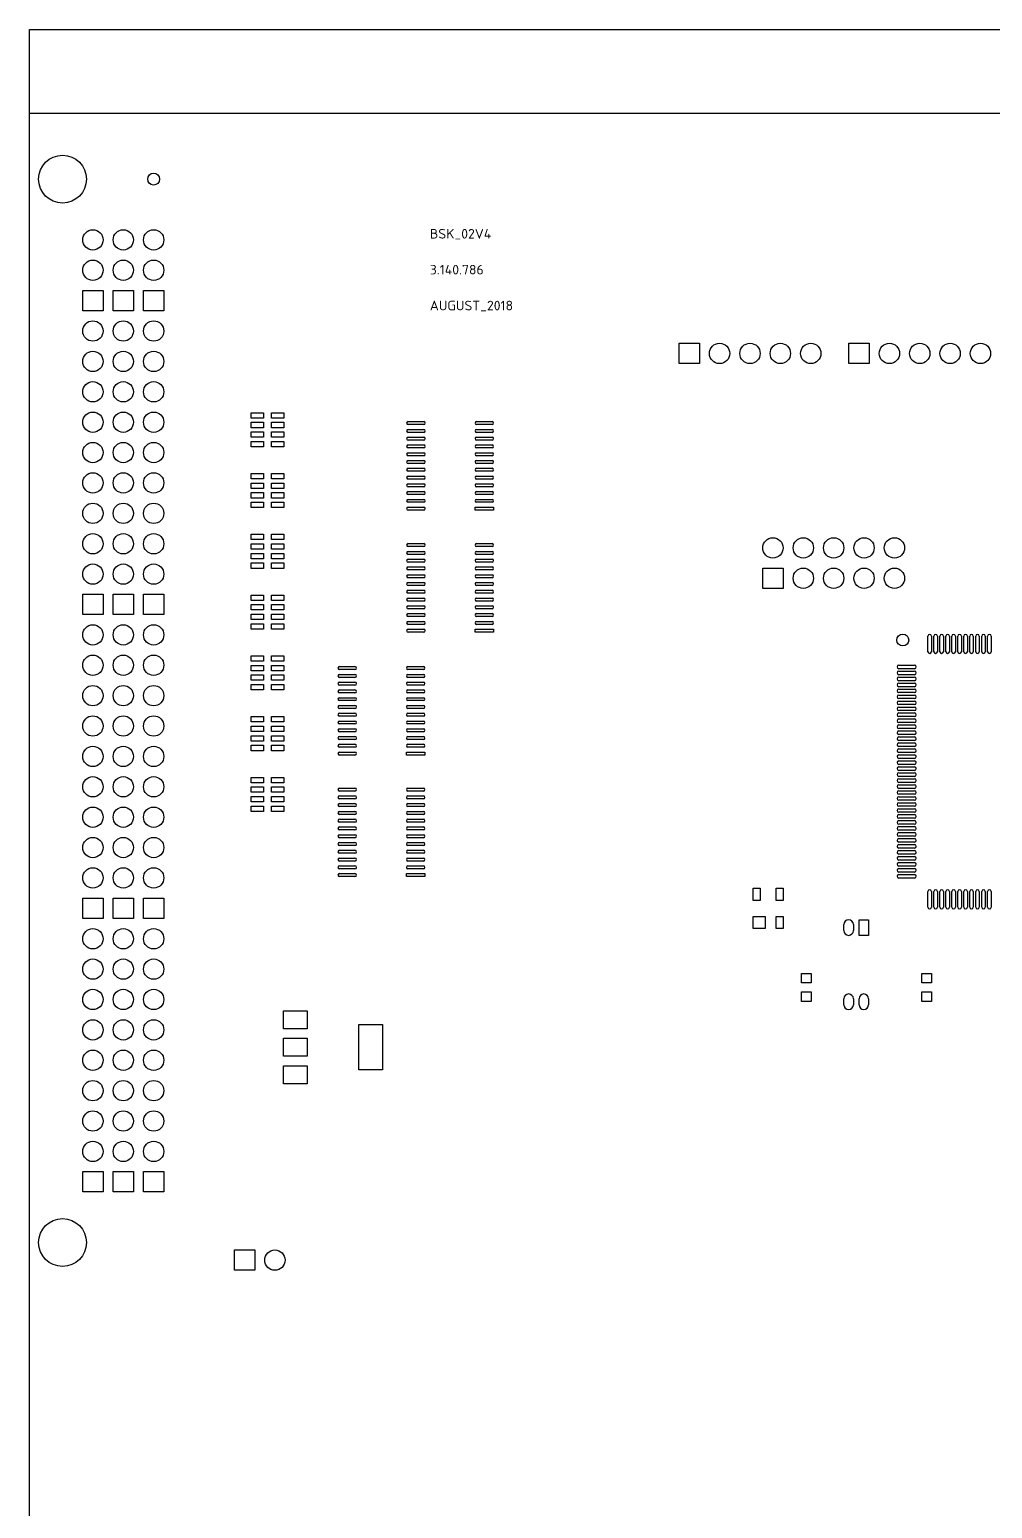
# Model space of a CAD drawing. Header units: millimetres. Extents: x 1470 to 1630, y 205 to 452.
# Drawn here: x 1470.1 to 1550.7, y 328.6 to 452.2 of the extents above; entities that cross this region are included whole.
import ezdxf

# ---------------------------------------------------------------- set-up
doc = ezdxf.new("R2010")
doc.units = ezdxf.units.MM
doc.layers.add('BG_OUTLINE', color=7, linetype='Continuous')
doc.layers.add('PIN_TOP', color=7, linetype='Continuous')
doc.styles.get("Standard").update_dxf_attribs({"font": 'txt.shx'})

msp = doc.modelspace()

# ---------------------------------------------------------------- linework, layer by layer
at = {"color": 5}
for p, q in [((1470.13, 445.25), (1470.13, 452.25)), ((1470.13, 452.25), (1630.13, 452.25))]:
    msp.add_line(p, q, dxfattribs=at)
at = {"layer": 'BG_OUTLINE', "color": 5}
msp.add_line((1470.13, 212), (1470.13, 445.25), dxfattribs=at)
at = {"layer": 'BG_OUTLINE', "color": 4}
msp.add_line((1470.13, 445.25), (1630.13, 445.25), dxfattribs=at)
at = {"layer": 'PIN_TOP'}
for p, q in [((1474.58, 428.74), (1474.58, 430.44)), ((1474.58, 430.44), (1476.28, 430.44)), ((1476.28, 430.44), (1476.28, 428.74)), ((1477.12, 428.74), (1477.12, 430.44)), ((1477.12, 430.44), (1478.82, 430.44)), ((1478.82, 430.44), (1478.82, 428.74)), ((1479.66, 428.74), (1479.66, 430.44)), ((1479.66, 430.44), (1481.36, 430.44)), ((1481.36, 430.44), (1481.36, 428.74)), ((1476.28, 428.74), (1474.58, 428.74)), ((1478.82, 428.74), (1477.12, 428.74)), ((1481.36, 428.74), (1479.66, 428.74)), ((1524.46, 424.33), (1524.46, 426.03)), ((1524.46, 426.03), (1526.16, 426.03)), ((1526.16, 426.03), (1526.16, 424.33)), ((1538.66, 424.33), (1538.66, 426.03)), ((1538.66, 426.03), (1540.36, 426.03)), ((1540.36, 426.03), (1540.36, 424.33)), ((1526.16, 424.33), (1524.46, 424.33)), ((1540.36, 424.33), (1538.66, 424.33)), ((1488.66, 419.77), (1488.66, 420.22)), ((1488.66, 420.22), (1489.71, 420.22)), ((1489.71, 419.77), (1488.66, 419.77)), ((1488.66, 418.97), (1488.66, 419.42)), ((1488.66, 419.42), (1489.71, 419.42)), ((1489.71, 420.22), (1489.71, 419.77)), ((1489.71, 419.42), (1489.71, 418.97)), ((1490.36, 419.77), (1490.36, 420.22)), ((1490.36, 420.22), (1491.41, 420.22)), ((1491.41, 419.77), (1490.36, 419.77)), ((1490.36, 418.97), (1490.36, 419.42)), ((1490.36, 419.42), (1491.41, 419.42)), ((1491.41, 420.22), (1491.41, 419.77)), ((1491.41, 419.42), (1491.41, 418.97)), ((1501.798, 419.48), (1503.098, 419.48)), ((1503.098, 419.23), (1501.798, 419.23)), ((1507.522, 419.48), (1508.822, 419.48)), ((1508.822, 419.23), (1507.522, 419.23)), ((1489.71, 418.97), (1488.66, 418.97)), ((1488.66, 418.17), (1488.66, 418.62)), ((1488.66, 418.62), (1489.71, 418.62)), ((1489.71, 418.17), (1488.66, 418.17)), ((1489.71, 418.62), (1489.71, 418.17)), ((1491.41, 418.97), (1490.36, 418.97)), ((1490.36, 418.17), (1490.36, 418.62)), ((1490.36, 418.62), (1491.41, 418.62)), ((1491.41, 418.17), (1490.36, 418.17)), ((1491.41, 418.62), (1491.41, 418.17)), ((1501.798, 418.83), (1503.098, 418.83)), ((1503.098, 418.58), (1501.798, 418.58)), ((1501.798, 418.18), (1503.098, 418.18)), ((1503.098, 417.93), (1501.798, 417.93)), ((1507.522, 418.83), (1508.822, 418.83)), ((1508.822, 418.58), (1507.522, 418.58)), ((1507.522, 418.18), (1508.822, 418.18)), ((1508.822, 417.93), (1507.522, 417.93)), ((1488.66, 417.37), (1488.66, 417.82)), ((1488.66, 417.82), (1489.71, 417.82)), ((1489.71, 417.37), (1488.66, 417.37)), ((1489.71, 417.82), (1489.71, 417.37)), ((1490.36, 417.37), (1490.36, 417.82)), ((1490.36, 417.82), (1491.41, 417.82)), ((1491.41, 417.37), (1490.36, 417.37)), ((1491.41, 417.82), (1491.41, 417.37)), ((1501.798, 417.53), (1503.098, 417.53)), ((1503.098, 417.28), (1501.798, 417.28)), ((1501.798, 416.88), (1503.098, 416.88)), ((1503.098, 416.63), (1501.798, 416.63)), ((1507.522, 417.53), (1508.822, 417.53)), ((1508.822, 417.28), (1507.522, 417.28)), ((1507.522, 416.88), (1508.822, 416.88)), ((1508.822, 416.63), (1507.522, 416.63)), ((1501.798, 416.23), (1503.098, 416.23)), ((1503.098, 415.98), (1501.798, 415.98)), ((1501.798, 415.58), (1503.098, 415.58)), ((1507.522, 416.23), (1508.822, 416.23)), ((1508.822, 415.98), (1507.522, 415.98)), ((1507.522, 415.58), (1508.822, 415.58)), ((1488.66, 414.69), (1488.66, 415.14)), ((1488.66, 415.14), (1489.71, 415.14)), ((1489.71, 414.69), (1488.66, 414.69)), ((1488.66, 413.89), (1488.66, 414.34)), ((1488.66, 414.34), (1489.71, 414.34)), ((1489.71, 415.14), (1489.71, 414.69)), ((1489.71, 414.34), (1489.71, 413.89)), ((1490.36, 414.69), (1490.36, 415.14)), ((1490.36, 415.14), (1491.41, 415.14)), ((1491.41, 414.69), (1490.36, 414.69)), ((1490.36, 413.89), (1490.36, 414.34)), ((1490.36, 414.34), (1491.41, 414.34)), ((1491.41, 415.14), (1491.41, 414.69)), ((1491.41, 414.34), (1491.41, 413.89)), ((1503.098, 415.33), (1501.798, 415.33)), ((1501.798, 414.93), (1503.098, 414.93)), ((1503.098, 414.68), (1501.798, 414.68)), ((1501.798, 414.28), (1503.098, 414.28)), ((1508.822, 415.33), (1507.522, 415.33)), ((1507.522, 414.93), (1508.822, 414.93)), ((1508.822, 414.68), (1507.522, 414.68)), ((1507.522, 414.28), (1508.822, 414.28)), ((1489.71, 413.89), (1488.66, 413.89)), ((1488.66, 413.09), (1488.66, 413.54)), ((1488.66, 413.54), (1489.71, 413.54)), ((1489.71, 413.09), (1488.66, 413.09)), ((1489.71, 413.54), (1489.71, 413.09)), ((1491.41, 413.89), (1490.36, 413.89)), ((1490.36, 413.09), (1490.36, 413.54)), ((1490.36, 413.54), (1491.41, 413.54)), ((1491.41, 413.09), (1490.36, 413.09)), ((1491.41, 413.54), (1491.41, 413.09)), ((1503.098, 414.03), (1501.798, 414.03)), ((1501.798, 413.63), (1503.098, 413.63)), ((1503.098, 413.38), (1501.798, 413.38)), ((1501.798, 412.98), (1503.098, 412.98)), ((1508.822, 414.03), (1507.522, 414.03)), ((1507.522, 413.63), (1508.822, 413.63)), ((1508.822, 413.38), (1507.522, 413.38)), ((1507.522, 412.98), (1508.822, 412.98)), ((1488.66, 412.29), (1488.66, 412.74)), ((1488.66, 412.74), (1489.71, 412.74)), ((1489.71, 412.29), (1488.66, 412.29)), ((1489.71, 412.74), (1489.71, 412.29)), ((1490.36, 412.29), (1490.36, 412.74)), ((1490.36, 412.74), (1491.41, 412.74)), ((1491.41, 412.29), (1490.36, 412.29)), ((1491.41, 412.74), (1491.41, 412.29)), ((1503.098, 412.73), (1501.798, 412.73)), ((1501.798, 412.33), (1503.098, 412.33)), ((1503.098, 412.08), (1501.798, 412.08)), ((1507.397, 412.08), (1507.397, 412.33)), ((1507.397, 412.33), (1508.947, 412.33)), ((1508.947, 412.08), (1507.397, 412.08)), ((1508.822, 412.73), (1507.522, 412.73)), ((1508.947, 412.33), (1508.947, 412.08)), ((1488.66, 409.61), (1488.66, 410.06)), ((1488.66, 410.06), (1489.71, 410.06)), ((1489.71, 409.61), (1488.66, 409.61)), ((1488.66, 408.81), (1488.66, 409.26)), ((1488.66, 409.26), (1489.71, 409.26)), ((1489.71, 410.06), (1489.71, 409.61)), ((1489.71, 409.26), (1489.71, 408.81)), ((1490.36, 409.61), (1490.36, 410.06)), ((1490.36, 410.06), (1491.41, 410.06)), ((1491.41, 409.61), (1490.36, 409.61)), ((1490.36, 408.81), (1490.36, 409.26)), ((1490.36, 409.26), (1491.41, 409.26)), ((1491.41, 410.06), (1491.41, 409.61)), ((1491.41, 409.26), (1491.41, 408.81)), ((1501.798, 409.28), (1503.098, 409.28)), ((1507.522, 409.28), (1508.822, 409.28)), ((1489.71, 408.81), (1488.66, 408.81)), ((1488.66, 408.01), (1488.66, 408.46)), ((1488.66, 408.46), (1489.71, 408.46)), ((1489.71, 408.01), (1488.66, 408.01)), ((1489.71, 408.46), (1489.71, 408.01)), ((1491.41, 408.81), (1490.36, 408.81)), ((1490.36, 408.01), (1490.36, 408.46)), ((1490.36, 408.46), (1491.41, 408.46)), ((1491.41, 408.01), (1490.36, 408.01)), ((1491.41, 408.46), (1491.41, 408.01)), ((1503.098, 409.03), (1501.798, 409.03)), ((1501.798, 408.63), (1503.098, 408.63)), ((1503.098, 408.38), (1501.798, 408.38)), ((1501.798, 407.98), (1503.098, 407.98)), ((1508.822, 409.03), (1507.522, 409.03)), ((1507.522, 408.63), (1508.822, 408.63)), ((1508.822, 408.38), (1507.522, 408.38)), ((1507.522, 407.98), (1508.822, 407.98)), ((1488.66, 407.21), (1488.66, 407.66)), ((1488.66, 407.66), (1489.71, 407.66)), ((1489.71, 407.21), (1488.66, 407.21)), ((1489.71, 407.66), (1489.71, 407.21)), ((1490.36, 407.21), (1490.36, 407.66)), ((1490.36, 407.66), (1491.41, 407.66)), ((1491.41, 407.21), (1490.36, 407.21)), ((1491.41, 407.66), (1491.41, 407.21)), ((1503.098, 407.73), (1501.798, 407.73)), ((1501.798, 407.33), (1503.098, 407.33)), ((1503.098, 407.08), (1501.798, 407.08)), ((1508.822, 407.73), (1507.522, 407.73)), ((1507.522, 407.33), (1508.822, 407.33)), ((1508.822, 407.08), (1507.522, 407.08)), ((1531.46, 405.53), (1531.46, 407.23)), ((1531.46, 407.23), (1533.16, 407.23)), ((1533.16, 407.23), (1533.16, 405.53)), ((1501.798, 406.68), (1503.098, 406.68)), ((1503.098, 406.43), (1501.798, 406.43)), ((1501.798, 406.03), (1503.098, 406.03)), ((1503.098, 405.78), (1501.798, 405.78)), ((1507.522, 406.68), (1508.822, 406.68)), ((1508.822, 406.43), (1507.522, 406.43)), ((1507.522, 406.03), (1508.822, 406.03)), ((1508.822, 405.78), (1507.522, 405.78)), ((1533.16, 405.53), (1531.46, 405.53)), ((1474.58, 403.34), (1474.58, 405.04)), ((1474.58, 405.04), (1476.28, 405.04)), ((1476.28, 405.04), (1476.28, 403.34)), ((1477.12, 403.34), (1477.12, 405.04)), ((1477.12, 405.04), (1478.82, 405.04)), ((1478.82, 405.04), (1478.82, 403.34)), ((1479.66, 403.34), (1479.66, 405.04)), ((1479.66, 405.04), (1481.36, 405.04)), ((1481.36, 405.04), (1481.36, 403.34)), ((1488.66, 404.53), (1488.66, 404.98)), ((1488.66, 404.98), (1489.71, 404.98)), ((1489.71, 404.53), (1488.66, 404.53)), ((1489.71, 404.98), (1489.71, 404.53)), ((1490.36, 404.53), (1490.36, 404.98)), ((1490.36, 404.98), (1491.41, 404.98)), ((1491.41, 404.53), (1490.36, 404.53)), ((1491.41, 404.98), (1491.41, 404.53)), ((1501.798, 405.38), (1503.098, 405.38)), ((1503.098, 405.13), (1501.798, 405.13)), ((1501.798, 404.73), (1503.098, 404.73)), ((1503.098, 404.48), (1501.798, 404.48)), ((1507.522, 405.38), (1508.822, 405.38)), ((1508.822, 405.13), (1507.522, 405.13)), ((1507.522, 404.73), (1508.822, 404.73)), ((1508.822, 404.48), (1507.522, 404.48)), ((1476.28, 403.34), (1474.58, 403.34)), ((1478.82, 403.34), (1477.12, 403.34)), ((1481.36, 403.34), (1479.66, 403.34)), ((1488.66, 403.73), (1488.66, 404.18)), ((1488.66, 404.18), (1489.71, 404.18)), ((1489.71, 403.73), (1488.66, 403.73)), ((1488.66, 402.93), (1488.66, 403.38)), ((1488.66, 403.38), (1489.71, 403.38)), ((1489.71, 404.18), (1489.71, 403.73)), ((1489.71, 403.38), (1489.71, 402.93)), ((1490.36, 403.73), (1490.36, 404.18)), ((1490.36, 404.18), (1491.41, 404.18)), ((1491.41, 403.73), (1490.36, 403.73)), ((1490.36, 402.93), (1490.36, 403.38)), ((1490.36, 403.38), (1491.41, 403.38)), ((1491.41, 404.18), (1491.41, 403.73)), ((1491.41, 403.38), (1491.41, 402.93)), ((1501.798, 404.08), (1503.098, 404.08)), ((1503.098, 403.83), (1501.798, 403.83)), ((1501.798, 403.43), (1503.098, 403.43)), ((1503.098, 403.18), (1501.798, 403.18)), ((1507.522, 404.08), (1508.822, 404.08)), ((1508.822, 403.83), (1507.522, 403.83)), ((1507.522, 403.43), (1508.822, 403.43)), ((1508.822, 403.18), (1507.522, 403.18)), ((1489.71, 402.93), (1488.66, 402.93)), ((1488.66, 402.13), (1488.66, 402.58)), ((1488.66, 402.58), (1489.71, 402.58)), ((1489.71, 402.13), (1488.66, 402.13)), ((1489.71, 402.58), (1489.71, 402.13)), ((1491.41, 402.93), (1490.36, 402.93)), ((1490.36, 402.13), (1490.36, 402.58)), ((1490.36, 402.58), (1491.41, 402.58)), ((1491.41, 402.13), (1490.36, 402.13)), ((1491.41, 402.58), (1491.41, 402.13)), ((1501.798, 402.78), (1503.098, 402.78)), ((1503.098, 402.53), (1501.798, 402.53)), ((1501.798, 402.13), (1503.098, 402.13)), ((1503.098, 401.88), (1501.798, 401.88)), ((1507.397, 401.88), (1507.397, 402.13)), ((1507.397, 402.13), (1508.947, 402.13)), ((1508.947, 401.88), (1507.397, 401.88)), ((1507.522, 402.78), (1508.822, 402.78)), ((1508.822, 402.53), (1507.522, 402.53)), ((1508.947, 402.13), (1508.947, 401.88)), ((1545.27, 400.245), (1545.27, 401.545)), ((1545.57, 401.545), (1545.57, 400.245)), ((1545.77, 400.245), (1545.77, 401.545)), ((1546.07, 401.545), (1546.07, 400.245)), ((1546.27, 400.245), (1546.27, 401.545)), ((1546.57, 401.545), (1546.57, 400.245)), ((1546.77, 400.245), (1546.77, 401.545)), ((1547.07, 401.545), (1547.07, 400.245)), ((1547.27, 400.245), (1547.27, 401.545)), ((1547.57, 401.545), (1547.57, 400.245)), ((1547.77, 400.245), (1547.77, 401.545)), ((1548.07, 401.545), (1548.07, 400.245)), ((1548.27, 400.245), (1548.27, 401.545)), ((1548.57, 401.545), (1548.57, 400.245)), ((1548.77, 400.245), (1548.77, 401.545)), ((1549.07, 401.545), (1549.07, 400.245)), ((1549.27, 400.245), (1549.27, 401.545)), ((1549.57, 401.545), (1549.57, 400.245)), ((1549.77, 400.245), (1549.77, 401.545)), ((1550.07, 401.545), (1550.07, 400.245)), ((1550.27, 400.245), (1550.27, 401.545)), ((1550.57, 401.545), (1550.57, 400.245)), ((1488.66, 399.45), (1488.66, 399.9)), ((1488.66, 399.9), (1489.71, 399.9)), ((1489.71, 399.45), (1488.66, 399.45)), ((1489.71, 399.9), (1489.71, 399.45)), ((1490.36, 399.45), (1490.36, 399.9)), ((1490.36, 399.9), (1491.41, 399.9)), ((1491.41, 399.45), (1490.36, 399.45)), ((1491.41, 399.9), (1491.41, 399.45)), ((1488.66, 398.65), (1488.66, 399.1)), ((1488.66, 399.1), (1489.71, 399.1)), ((1489.71, 398.65), (1488.66, 398.65)), ((1488.66, 397.85), (1488.66, 398.3)), ((1488.66, 398.3), (1489.71, 398.3)), ((1489.71, 399.1), (1489.71, 398.65)), ((1489.71, 398.3), (1489.71, 397.85)), ((1490.36, 398.65), (1490.36, 399.1)), ((1490.36, 399.1), (1491.41, 399.1)), ((1491.41, 398.65), (1490.36, 398.65)), ((1490.36, 397.85), (1490.36, 398.3)), ((1490.36, 398.3), (1491.41, 398.3)), ((1491.41, 399.1), (1491.41, 398.65)), ((1491.41, 398.3), (1491.41, 397.85)), ((1496.048, 399), (1497.348, 399)), ((1497.348, 398.75), (1496.048, 398.75)), ((1496.048, 398.35), (1497.348, 398.35)), ((1497.348, 398.1), (1496.048, 398.1)), ((1501.772, 399), (1503.072, 399)), ((1503.072, 398.75), (1501.772, 398.75)), ((1501.772, 398.35), (1503.072, 398.35)), ((1503.072, 398.1), (1501.772, 398.1)), ((1542.845, 399.12), (1544.145, 399.12)), ((1544.145, 398.82), (1542.845, 398.82)), ((1542.845, 398.62), (1544.145, 398.62)), ((1544.145, 398.32), (1542.845, 398.32)), ((1542.845, 398.12), (1544.145, 398.12)), ((1489.71, 397.85), (1488.66, 397.85)), ((1488.66, 397.05), (1488.66, 397.5)), ((1488.66, 397.5), (1489.71, 397.5)), ((1489.71, 397.05), (1488.66, 397.05)), ((1489.71, 397.5), (1489.71, 397.05)), ((1491.41, 397.85), (1490.36, 397.85)), ((1490.36, 397.05), (1490.36, 397.5)), ((1490.36, 397.5), (1491.41, 397.5)), ((1491.41, 397.05), (1490.36, 397.05)), ((1491.41, 397.5), (1491.41, 397.05)), ((1496.048, 397.7), (1497.348, 397.7)), ((1497.348, 397.45), (1496.048, 397.45)), ((1496.048, 397.05), (1497.348, 397.05)), ((1501.772, 397.7), (1503.072, 397.7)), ((1503.072, 397.45), (1501.772, 397.45)), ((1501.772, 397.05), (1503.072, 397.05)), ((1544.145, 397.82), (1542.845, 397.82)), ((1542.845, 397.62), (1544.145, 397.62)), ((1544.145, 397.32), (1542.845, 397.32)), ((1542.845, 397.12), (1544.145, 397.12)), ((1497.348, 396.8), (1496.048, 396.8)), ((1496.048, 396.4), (1497.348, 396.4)), ((1497.348, 396.15), (1496.048, 396.15)), ((1496.048, 395.75), (1497.348, 395.75)), ((1503.072, 396.8), (1501.772, 396.8)), ((1501.772, 396.4), (1503.072, 396.4)), ((1503.072, 396.15), (1501.772, 396.15)), ((1501.772, 395.75), (1503.072, 395.75)), ((1544.145, 396.82), (1542.845, 396.82)), ((1542.845, 396.62), (1544.145, 396.62)), ((1544.145, 396.32), (1542.845, 396.32)), ((1542.845, 396.12), (1544.145, 396.12)), ((1544.145, 395.82), (1542.845, 395.82)), ((1542.845, 395.62), (1544.145, 395.62)), ((1488.66, 394.37), (1488.66, 394.82)), ((1488.66, 394.82), (1489.71, 394.82)), ((1489.71, 394.37), (1488.66, 394.37)), ((1489.71, 394.82), (1489.71, 394.37)), ((1490.36, 394.37), (1490.36, 394.82)), ((1490.36, 394.82), (1491.41, 394.82)), ((1491.41, 394.37), (1490.36, 394.37)), ((1491.41, 394.82), (1491.41, 394.37)), ((1497.348, 395.5), (1496.048, 395.5)), ((1496.048, 395.1), (1497.348, 395.1)), ((1497.348, 394.85), (1496.048, 394.85)), ((1496.048, 394.45), (1497.348, 394.45)), ((1503.072, 395.5), (1501.772, 395.5)), ((1501.772, 395.1), (1503.072, 395.1)), ((1503.072, 394.85), (1501.772, 394.85)), ((1501.772, 394.45), (1503.072, 394.45)), ((1544.145, 395.32), (1542.845, 395.32)), ((1542.845, 395.12), (1544.145, 395.12)), ((1544.145, 394.82), (1542.845, 394.82)), ((1542.845, 394.62), (1544.145, 394.62)), ((1488.66, 393.57), (1488.66, 394.02)), ((1488.66, 394.02), (1489.71, 394.02)), ((1489.71, 393.57), (1488.66, 393.57)), ((1488.66, 392.77), (1488.66, 393.22)), ((1488.66, 393.22), (1489.71, 393.22)), ((1489.71, 394.02), (1489.71, 393.57)), ((1489.71, 393.22), (1489.71, 392.77)), ((1490.36, 393.57), (1490.36, 394.02)), ((1490.36, 394.02), (1491.41, 394.02)), ((1491.41, 393.57), (1490.36, 393.57)), ((1490.36, 392.77), (1490.36, 393.22)), ((1490.36, 393.22), (1491.41, 393.22)), ((1491.41, 394.02), (1491.41, 393.57)), ((1491.41, 393.22), (1491.41, 392.77)), ((1497.348, 394.2), (1496.048, 394.2)), ((1496.048, 393.8), (1497.348, 393.8)), ((1497.348, 393.55), (1496.048, 393.55)), ((1496.048, 393.15), (1497.348, 393.15)), ((1503.072, 394.2), (1501.772, 394.2)), ((1501.772, 393.8), (1503.072, 393.8)), ((1503.072, 393.55), (1501.772, 393.55)), ((1501.772, 393.15), (1503.072, 393.15)), ((1544.145, 394.32), (1542.845, 394.32)), ((1542.845, 394.12), (1544.145, 394.12)), ((1544.145, 393.82), (1542.845, 393.82)), ((1542.845, 393.62), (1544.145, 393.62)), ((1544.145, 393.32), (1542.845, 393.32)), ((1489.71, 392.77), (1488.66, 392.77)), ((1488.66, 391.97), (1488.66, 392.42)), ((1488.66, 392.42), (1489.71, 392.42)), ((1489.71, 391.97), (1488.66, 391.97)), ((1489.71, 392.42), (1489.71, 391.97)), ((1491.41, 392.77), (1490.36, 392.77)), ((1490.36, 391.97), (1490.36, 392.42)), ((1490.36, 392.42), (1491.41, 392.42)), ((1491.41, 391.97), (1490.36, 391.97)), ((1491.41, 392.42), (1491.41, 391.97)), ((1497.348, 392.9), (1496.048, 392.9)), ((1496.048, 392.5), (1497.348, 392.5)), ((1497.348, 392.25), (1496.048, 392.25)), ((1503.072, 392.9), (1501.772, 392.9)), ((1501.772, 392.5), (1503.072, 392.5)), ((1503.072, 392.25), (1501.772, 392.25)), ((1542.845, 393.12), (1544.145, 393.12)), ((1544.145, 392.82), (1542.845, 392.82)), ((1542.845, 392.62), (1544.145, 392.62)), ((1544.145, 392.32), (1542.845, 392.32)), ((1542.845, 392.12), (1544.145, 392.12)), ((1496.048, 391.85), (1497.348, 391.85)), ((1497.348, 391.6), (1496.048, 391.6)), ((1501.647, 391.6), (1501.647, 391.85)), ((1501.647, 391.85), (1503.197, 391.85)), ((1503.197, 391.6), (1501.647, 391.6)), ((1503.197, 391.85), (1503.197, 391.6)), ((1544.145, 391.82), (1542.845, 391.82)), ((1542.845, 391.62), (1544.145, 391.62)), ((1544.145, 391.32), (1542.845, 391.32)), ((1542.845, 391.12), (1544.145, 391.12)), ((1544.145, 390.82), (1542.845, 390.82)), ((1488.66, 389.29), (1488.66, 389.74)), ((1488.66, 389.74), (1489.71, 389.74)), ((1489.71, 389.74), (1489.71, 389.29)), ((1490.36, 389.29), (1490.36, 389.74)), ((1490.36, 389.74), (1491.41, 389.74)), ((1491.41, 389.74), (1491.41, 389.29)), ((1542.845, 390.62), (1544.145, 390.62)), ((1544.145, 390.32), (1542.845, 390.32)), ((1542.845, 390.12), (1544.145, 390.12)), ((1544.145, 389.82), (1542.845, 389.82)), ((1542.845, 389.62), (1544.145, 389.62)), ((1489.71, 389.29), (1488.66, 389.29)), ((1488.66, 388.49), (1488.66, 388.94)), ((1488.66, 388.94), (1489.71, 388.94)), ((1489.71, 388.49), (1488.66, 388.49)), ((1489.71, 388.94), (1489.71, 388.49)), ((1491.41, 389.29), (1490.36, 389.29)), ((1490.36, 388.49), (1490.36, 388.94)), ((1490.36, 388.94), (1491.41, 388.94)), ((1491.41, 388.49), (1490.36, 388.49)), ((1491.41, 388.94), (1491.41, 388.49)), ((1496.048, 388.84), (1497.348, 388.84)), ((1497.348, 388.59), (1496.048, 388.59)), ((1496.048, 388.19), (1497.348, 388.19)), ((1501.772, 388.84), (1503.072, 388.84)), ((1503.072, 388.59), (1501.772, 388.59)), ((1501.772, 388.19), (1503.072, 388.19)), ((1544.145, 389.32), (1542.845, 389.32)), ((1542.845, 389.12), (1544.145, 389.12)), ((1544.145, 388.82), (1542.845, 388.82)), ((1542.845, 388.62), (1544.145, 388.62)), ((1544.145, 388.32), (1542.845, 388.32)), ((1488.66, 387.69), (1488.66, 388.14)), ((1488.66, 388.14), (1489.71, 388.14)), ((1489.71, 387.69), (1488.66, 387.69)), ((1488.66, 386.89), (1488.66, 387.34)), ((1488.66, 387.34), (1489.71, 387.34)), ((1489.71, 388.14), (1489.71, 387.69)), ((1489.71, 387.34), (1489.71, 386.89)), ((1490.36, 387.69), (1490.36, 388.14)), ((1490.36, 388.14), (1491.41, 388.14)), ((1491.41, 387.69), (1490.36, 387.69)), ((1490.36, 386.89), (1490.36, 387.34)), ((1490.36, 387.34), (1491.41, 387.34)), ((1491.41, 388.14), (1491.41, 387.69)), ((1491.41, 387.34), (1491.41, 386.89)), ((1497.348, 387.94), (1496.048, 387.94)), ((1496.048, 387.54), (1497.348, 387.54)), ((1497.348, 387.29), (1496.048, 387.29)), ((1503.072, 387.94), (1501.772, 387.94)), ((1501.772, 387.54), (1503.072, 387.54)), ((1503.072, 387.29), (1501.772, 387.29)), ((1542.845, 388.12), (1544.145, 388.12)), ((1544.145, 387.82), (1542.845, 387.82)), ((1542.845, 387.62), (1544.145, 387.62)), ((1544.145, 387.32), (1542.845, 387.32)), ((1542.845, 387.12), (1544.145, 387.12)), ((1489.71, 386.89), (1488.66, 386.89)), ((1491.41, 386.89), (1490.36, 386.89)), ((1496.048, 386.89), (1497.348, 386.89)), ((1497.348, 386.64), (1496.048, 386.64)), ((1496.048, 386.24), (1497.348, 386.24)), ((1497.348, 385.99), (1496.048, 385.99)), ((1501.772, 386.89), (1503.072, 386.89)), ((1503.072, 386.64), (1501.772, 386.64)), ((1501.772, 386.24), (1503.072, 386.24)), ((1503.072, 385.99), (1501.772, 385.99)), ((1544.145, 386.82), (1542.845, 386.82)), ((1542.845, 386.62), (1544.145, 386.62)), ((1544.145, 386.32), (1542.845, 386.32)), ((1542.845, 386.12), (1544.145, 386.12)), ((1544.145, 385.82), (1542.845, 385.82)), ((1496.048, 385.59), (1497.348, 385.59)), ((1497.348, 385.34), (1496.048, 385.34)), ((1496.048, 384.94), (1497.348, 384.94)), ((1497.348, 384.69), (1496.048, 384.69)), ((1501.772, 385.59), (1503.072, 385.59)), ((1503.072, 385.34), (1501.772, 385.34)), ((1501.772, 384.94), (1503.072, 384.94)), ((1503.072, 384.69), (1501.772, 384.69)), ((1542.845, 385.62), (1544.145, 385.62)), ((1544.145, 385.32), (1542.845, 385.32)), ((1542.845, 385.12), (1544.145, 385.12)), ((1544.145, 384.82), (1542.845, 384.82)), ((1542.845, 384.62), (1544.145, 384.62)), ((1496.048, 384.29), (1497.348, 384.29)), ((1497.348, 384.04), (1496.048, 384.04)), ((1496.048, 383.64), (1497.348, 383.64)), ((1497.348, 383.39), (1496.048, 383.39)), ((1501.772, 384.29), (1503.072, 384.29)), ((1503.072, 384.04), (1501.772, 384.04)), ((1501.772, 383.64), (1503.072, 383.64)), ((1503.072, 383.39), (1501.772, 383.39)), ((1544.145, 384.32), (1542.845, 384.32)), ((1542.845, 384.12), (1544.145, 384.12)), ((1544.145, 383.82), (1542.845, 383.82)), ((1542.845, 383.62), (1544.145, 383.62)), ((1544.145, 383.32), (1542.845, 383.32)), ((1496.048, 382.99), (1497.348, 382.99)), ((1497.348, 382.74), (1496.048, 382.74)), ((1496.048, 382.34), (1497.348, 382.34)), ((1497.348, 382.09), (1496.048, 382.09)), ((1501.772, 382.99), (1503.072, 382.99)), ((1503.072, 382.74), (1501.772, 382.74)), ((1501.772, 382.34), (1503.072, 382.34)), ((1503.072, 382.09), (1501.772, 382.09)), ((1542.845, 383.12), (1544.145, 383.12)), ((1544.145, 382.82), (1542.845, 382.82)), ((1542.845, 382.62), (1544.145, 382.62)), ((1544.145, 382.32), (1542.845, 382.32)), ((1542.845, 382.12), (1544.145, 382.12)), ((1496.048, 381.69), (1497.348, 381.69)), ((1497.348, 381.44), (1496.048, 381.44)), ((1501.647, 381.44), (1501.647, 381.69)), ((1501.647, 381.69), (1503.197, 381.69)), ((1503.197, 381.44), (1501.647, 381.44)), ((1503.197, 381.69), (1503.197, 381.44)), ((1544.145, 381.82), (1542.845, 381.82)), ((1542.845, 381.62), (1544.145, 381.62)), ((1544.145, 381.32), (1542.845, 381.32)), ((1474.58, 377.94), (1474.58, 379.64)), ((1474.58, 379.64), (1476.28, 379.64)), ((1476.28, 379.64), (1476.28, 377.94)), ((1477.12, 377.94), (1477.12, 379.64)), ((1477.12, 379.64), (1478.82, 379.64)), ((1478.82, 379.64), (1478.82, 377.94)), ((1479.66, 377.94), (1479.66, 379.64)), ((1479.66, 379.64), (1481.36, 379.64)), ((1481.36, 379.64), (1481.36, 377.94)), ((1530.65, 380.4645), (1531.25, 380.4645)), ((1530.65, 379.4395), (1530.65, 380.4645)), ((1531.25, 380.4645), (1531.25, 379.4395)), ((1532.57, 380.4645), (1533.17, 380.4645)), ((1532.57, 379.4395), (1532.57, 380.4645)), ((1533.17, 380.4645), (1533.17, 379.4395)), ((1545.27, 378.895), (1545.27, 380.195)), ((1545.57, 380.195), (1545.57, 378.895)), ((1545.77, 378.895), (1545.77, 380.195)), ((1546.07, 380.195), (1546.07, 378.895)), ((1546.27, 378.895), (1546.27, 380.195)), ((1546.57, 380.195), (1546.57, 378.895)), ((1546.77, 378.895), (1546.77, 380.195)), ((1547.07, 380.195), (1547.07, 378.895)), ((1547.27, 378.895), (1547.27, 380.195)), ((1547.57, 380.195), (1547.57, 378.895)), ((1547.77, 378.895), (1547.77, 380.195)), ((1548.07, 380.195), (1548.07, 378.895)), ((1548.27, 378.895), (1548.27, 380.195)), ((1548.57, 380.195), (1548.57, 378.895)), ((1548.77, 378.895), (1548.77, 380.195)), ((1549.07, 380.195), (1549.07, 378.895)), ((1549.27, 378.895), (1549.27, 380.195)), ((1549.57, 380.195), (1549.57, 378.895)), ((1549.77, 378.895), (1549.77, 380.195)), ((1550.07, 380.195), (1550.07, 378.895)), ((1550.27, 378.895), (1550.27, 380.195)), ((1550.57, 380.195), (1550.57, 378.895)), ((1531.25, 379.4395), (1530.65, 379.4395)), ((1533.17, 379.4395), (1532.57, 379.4395)), ((1476.28, 377.94), (1474.58, 377.94)), ((1478.82, 377.94), (1477.12, 377.94)), ((1481.36, 377.94), (1479.66, 377.94)), ((1530.65, 377.0955), (1530.65, 378.1205)), ((1530.65, 378.1205), (1531.65, 378.1205)), ((1531.65, 377.0955), (1530.65, 377.0955)), ((1531.65, 378.1205), (1531.65, 377.0955)), ((1532.57, 377.0955), (1532.57, 378.1205)), ((1532.57, 378.1205), (1533.17, 378.1205)), ((1533.17, 377.0955), (1532.57, 377.0955)), ((1533.17, 378.1205), (1533.17, 377.0955)), ((1538.24, 376.93), (1538.24, 377.43)), ((1539.04, 377.43), (1539.04, 376.93)), ((1539.51, 377.83), (1540.31, 377.83)), ((1539.51, 376.53), (1539.51, 377.83)), ((1540.31, 377.83), (1540.31, 376.53)), ((1540.31, 376.53), (1539.51, 376.53)), ((1534.71, 373.355), (1535.51, 373.355)), ((1534.71, 372.555), (1534.71, 373.355)), ((1535.51, 373.355), (1535.51, 372.555)), ((1544.777, 373.355), (1545.577, 373.355)), ((1544.777, 372.555), (1544.777, 373.355)), ((1545.577, 373.355), (1545.577, 372.555)), ((1535.51, 372.555), (1534.71, 372.555)), ((1545.577, 372.555), (1544.777, 372.555)), ((1534.71, 371.005), (1534.71, 371.805)), ((1534.71, 371.805), (1535.51, 371.805)), ((1535.51, 371.005), (1534.71, 371.005)), ((1535.51, 371.805), (1535.51, 371.005)), ((1538.24, 370.73), (1538.24, 371.23)), ((1539.04, 371.23), (1539.04, 370.73)), ((1539.51, 370.73), (1539.51, 371.23)), ((1540.31, 371.23), (1540.31, 370.73)), ((1544.777, 371.005), (1544.777, 371.805)), ((1544.777, 371.805), (1545.577, 371.805)), ((1545.577, 371.005), (1544.777, 371.005)), ((1545.577, 371.805), (1545.577, 371.005)), ((1491.36, 368.73), (1491.36, 370.23)), ((1491.36, 370.23), (1493.36, 370.23)), ((1493.36, 370.23), (1493.36, 368.73)), ((1493.36, 368.73), (1491.36, 368.73)), ((1497.66, 365.28), (1497.66, 369.08)), ((1497.66, 369.08), (1499.66, 369.08)), ((1499.66, 369.08), (1499.66, 365.28)), ((1491.36, 366.43), (1491.36, 367.93)), ((1491.36, 367.93), (1493.36, 367.93)), ((1493.36, 367.93), (1493.36, 366.43)), ((1493.36, 366.43), (1491.36, 366.43)), ((1491.36, 364.13), (1491.36, 365.63)), ((1491.36, 365.63), (1493.36, 365.63)), ((1493.36, 365.63), (1493.36, 364.13)), ((1499.66, 365.28), (1497.66, 365.28)), ((1493.36, 364.13), (1491.36, 364.13)), ((1474.58, 355.08), (1474.58, 356.78)), ((1474.58, 356.78), (1476.28, 356.78)), ((1476.28, 356.78), (1476.28, 355.08)), ((1477.12, 355.08), (1477.12, 356.78)), ((1477.12, 356.78), (1478.82, 356.78)), ((1478.82, 356.78), (1478.82, 355.08)), ((1479.66, 355.08), (1479.66, 356.78)), ((1479.66, 356.78), (1481.36, 356.78)), ((1481.36, 356.78), (1481.36, 355.08)), ((1476.28, 355.08), (1474.58, 355.08)), ((1478.82, 355.08), (1477.12, 355.08)), ((1481.36, 355.08), (1479.66, 355.08)), ((1487.26, 348.53), (1487.26, 350.23)), ((1487.26, 350.23), (1488.96, 350.23)), ((1488.96, 350.23), (1488.96, 348.53)), ((1488.96, 348.53), (1487.26, 348.53))]:
    msp.add_line(p, q, dxfattribs=at)
for centre, radius in [((1472.89, 439.75), 2), ((1480.51, 439.75), 0.5), ((1475.43, 434.67), 0.85), ((1477.97, 434.67), 0.85), ((1480.51, 434.67), 0.85), ((1475.43, 432.13), 0.85), ((1477.97, 432.13), 0.85), ((1480.51, 432.13), 0.85), ((1475.43, 427.05), 0.85), ((1477.97, 427.05), 0.85), ((1480.51, 427.05), 0.85), ((1475.43, 424.51), 0.85), ((1477.97, 424.51), 0.85), ((1480.51, 424.51), 0.85), ((1527.85, 425.18), 0.85), ((1530.39, 425.18), 0.85), ((1532.93, 425.18), 0.85), ((1535.47, 425.18), 0.85), ((1542.05, 425.18), 0.85), ((1544.59, 425.18), 0.85), ((1547.13, 425.18), 0.85), ((1549.67, 425.18), 0.85), ((1475.43, 421.97), 0.85), ((1477.97, 421.97), 0.85), ((1480.51, 421.97), 0.85), ((1475.43, 419.43), 0.85), ((1477.97, 419.43), 0.85), ((1480.51, 419.43), 0.85), ((1475.43, 416.89), 0.85), ((1477.97, 416.89), 0.85), ((1480.51, 416.89), 0.85), ((1475.43, 414.35), 0.85), ((1477.97, 414.35), 0.85), ((1480.51, 414.35), 0.85), ((1475.43, 411.81), 0.85), ((1477.97, 411.81), 0.85), ((1480.51, 411.81), 0.85), ((1475.43, 409.27), 0.85), ((1477.97, 409.27), 0.85), ((1480.51, 409.27), 0.85), ((1532.31, 408.92), 0.85), ((1534.85, 408.92), 0.85), ((1537.39, 408.92), 0.85), ((1539.93, 408.92), 0.85), ((1542.47, 408.92), 0.85), ((1475.43, 406.73), 0.85), ((1477.97, 406.73), 0.85), ((1480.51, 406.73), 0.85), ((1534.85, 406.38), 0.85), ((1537.39, 406.38), 0.85), ((1539.93, 406.38), 0.85), ((1542.47, 406.38), 0.85), ((1475.43, 401.65), 0.85), ((1477.97, 401.65), 0.85), ((1480.51, 401.65), 0.85), ((1543.17, 401.22), 0.5), ((1475.43, 399.11), 0.85), ((1477.97, 399.11), 0.85), ((1480.51, 399.11), 0.85), ((1475.43, 396.57), 0.85), ((1477.97, 396.57), 0.85), ((1480.51, 396.57), 0.85), ((1475.43, 394.03), 0.85), ((1477.97, 394.03), 0.85), ((1480.51, 394.03), 0.85), ((1475.43, 391.49), 0.85), ((1477.97, 391.49), 0.85), ((1480.51, 391.49), 0.85), ((1475.43, 388.95), 0.85), ((1477.97, 388.95), 0.85), ((1480.51, 388.95), 0.85), ((1475.43, 386.41), 0.85), ((1477.97, 386.41), 0.85), ((1480.51, 386.41), 0.85), ((1475.43, 383.87), 0.85), ((1477.97, 383.87), 0.85), ((1480.51, 383.87), 0.85), ((1475.43, 381.33), 0.85), ((1477.97, 381.33), 0.85), ((1480.51, 381.33), 0.85), ((1475.43, 376.25), 0.85), ((1477.97, 376.25), 0.85), ((1480.51, 376.25), 0.85), ((1475.43, 373.71), 0.85), ((1477.97, 373.71), 0.85), ((1480.51, 373.71), 0.85), ((1475.43, 371.17), 0.85), ((1477.97, 371.17), 0.85), ((1480.51, 371.17), 0.85), ((1475.43, 368.63), 0.85), ((1477.97, 368.63), 0.85), ((1480.51, 368.63), 0.85), ((1475.43, 366.09), 0.85), ((1477.97, 366.09), 0.85), ((1480.51, 366.09), 0.85), ((1475.43, 363.55), 0.85), ((1477.97, 363.55), 0.85), ((1480.51, 363.55), 0.85), ((1475.43, 361.01), 0.85), ((1477.97, 361.01), 0.85), ((1480.51, 361.01), 0.85), ((1475.43, 358.47), 0.85), ((1477.97, 358.47), 0.85), ((1480.51, 358.47), 0.85), ((1472.89, 350.85), 2), ((1490.65, 349.38), 0.85)]:
    msp.add_circle(centre, radius, dxfattribs=at)
for centre, radius, start, end in [((1501.798, 419.355), 0.125, 90, 270), ((1503.098, 419.355), 0.125, 270, 90), ((1507.522, 419.355), 0.125, 90, 270), ((1508.822, 419.355), 0.125, 270, 90), ((1501.798, 418.705), 0.125, 90, 270), ((1501.798, 418.055), 0.125, 90, 270), ((1503.098, 418.705), 0.125, 270, 90), ((1503.098, 418.055), 0.125, 270, 90), ((1507.522, 418.705), 0.125, 90, 270), ((1507.522, 418.055), 0.125, 90, 270), ((1508.822, 418.705), 0.125, 270, 90), ((1508.822, 418.055), 0.125, 270, 90), ((1501.798, 417.405), 0.125, 90, 270), ((1501.798, 416.755), 0.125, 90, 270), ((1503.098, 417.405), 0.125, 270, 90), ((1503.098, 416.755), 0.125, 270, 90), ((1507.522, 417.405), 0.125, 90, 270), ((1507.522, 416.755), 0.125, 90, 270), ((1508.822, 417.405), 0.125, 270, 90), ((1508.822, 416.755), 0.125, 270, 90), ((1501.798, 416.105), 0.125, 90, 270), ((1501.798, 415.455), 0.125, 90, 270), ((1503.098, 416.105), 0.125, 270, 90), ((1503.098, 415.455), 0.125, 270, 90), ((1507.522, 416.105), 0.125, 90, 270), ((1507.522, 415.455), 0.125, 90, 270), ((1508.822, 416.105), 0.125, 270, 90), ((1508.822, 415.455), 0.125, 270, 90), ((1501.798, 414.805), 0.125, 90, 270), ((1501.798, 414.155), 0.125, 90, 270), ((1503.098, 414.805), 0.125, 270, 90), ((1503.098, 414.155), 0.125, 270, 90), ((1507.522, 414.805), 0.125, 90, 270), ((1507.522, 414.155), 0.125, 90, 270), ((1508.822, 414.805), 0.125, 270, 90), ((1508.822, 414.155), 0.125, 270, 90), ((1501.798, 413.505), 0.125, 90, 270), ((1501.798, 412.855), 0.125, 90, 270), ((1503.098, 413.505), 0.125, 270, 90), ((1503.098, 412.855), 0.125, 270, 90), ((1507.522, 413.505), 0.125, 90, 270), ((1507.522, 412.855), 0.125, 90, 270), ((1508.822, 413.505), 0.125, 270, 90), ((1508.822, 412.855), 0.125, 270, 90), ((1501.798, 412.205), 0.125, 90, 270), ((1503.098, 412.205), 0.125, 270, 90), ((1501.798, 409.155), 0.125, 90, 270), ((1503.098, 409.155), 0.125, 270, 90), ((1507.522, 409.155), 0.125, 90, 270), ((1508.822, 409.155), 0.125, 270, 90), ((1501.798, 408.505), 0.125, 90, 270), ((1501.798, 407.855), 0.125, 90, 270), ((1503.098, 408.505), 0.125, 270, 90), ((1503.098, 407.855), 0.125, 270, 90), ((1507.522, 408.505), 0.125, 90, 270), ((1507.522, 407.855), 0.125, 90, 270), ((1508.822, 408.505), 0.125, 270, 90), ((1508.822, 407.855), 0.125, 270, 90), ((1501.798, 407.205), 0.125, 90, 270), ((1503.098, 407.205), 0.125, 270, 90), ((1507.522, 407.205), 0.125, 90, 270), ((1508.822, 407.205), 0.125, 270, 90), ((1501.798, 406.555), 0.125, 90, 270), ((1501.798, 405.905), 0.125, 90, 270), ((1503.098, 406.555), 0.125, 270, 90), ((1503.098, 405.905), 0.125, 270, 90), ((1507.522, 406.555), 0.125, 90, 270), ((1507.522, 405.905), 0.125, 90, 270), ((1508.822, 406.555), 0.125, 270, 90), ((1508.822, 405.905), 0.125, 270, 90), ((1501.798, 405.255), 0.125, 90, 270), ((1501.798, 404.605), 0.125, 90, 270), ((1503.098, 405.255), 0.125, 270, 90), ((1503.098, 404.605), 0.125, 270, 90), ((1507.522, 405.255), 0.125, 90, 270), ((1507.522, 404.605), 0.125, 90, 270), ((1508.822, 405.255), 0.125, 270, 90), ((1508.822, 404.605), 0.125, 270, 90), ((1501.798, 403.955), 0.125, 90, 270), ((1501.798, 403.305), 0.125, 90, 270), ((1503.098, 403.955), 0.125, 270, 90), ((1503.098, 403.305), 0.125, 270, 90), ((1507.522, 403.955), 0.125, 90, 270), ((1507.522, 403.305), 0.125, 90, 270), ((1508.822, 403.955), 0.125, 270, 90), ((1508.822, 403.305), 0.125, 270, 90), ((1501.798, 402.655), 0.125, 90, 270), ((1501.798, 402.005), 0.125, 90, 270), ((1503.098, 402.655), 0.125, 270, 90), ((1503.098, 402.005), 0.125, 270, 90), ((1507.522, 402.655), 0.125, 90, 270), ((1508.822, 402.655), 0.125, 270, 90), ((1545.42, 401.545), 0.15, 0, 180), ((1545.92, 401.545), 0.15, 0, 180), ((1546.42, 401.545), 0.15, 0, 180), ((1546.92, 401.545), 0.15, 0, 180), ((1547.42, 401.545), 0.15, 0, 180), ((1547.92, 401.545), 0.15, 0, 180), ((1548.42, 401.545), 0.15, 0, 180), ((1548.92, 401.545), 0.15, 0, 180), ((1549.42, 401.545), 0.15, 0, 180), ((1549.92, 401.545), 0.15, 0, 180), ((1550.42, 401.545), 0.15, 0, 180), ((1545.42, 400.245), 0.15, 180, 0), ((1545.92, 400.245), 0.15, 180, 0), ((1546.42, 400.245), 0.15, 180, 0), ((1546.92, 400.245), 0.15, 180, 0), ((1547.42, 400.245), 0.15, 180, 0), ((1547.92, 400.245), 0.15, 180, 0), ((1548.42, 400.245), 0.15, 180, 0), ((1548.92, 400.245), 0.15, 180, 0), ((1549.42, 400.245), 0.15, 180, 0), ((1549.92, 400.245), 0.15, 180, 0), ((1550.42, 400.245), 0.15, 180, 0), ((1496.048, 398.875), 0.125, 90, 270), ((1496.048, 398.225), 0.125, 90, 270), ((1497.348, 398.875), 0.125, 270, 90), ((1497.348, 398.225), 0.125, 270, 90), ((1501.772, 398.875), 0.125, 90, 270), ((1501.772, 398.225), 0.125, 90, 270), ((1503.072, 398.875), 0.125, 270, 90), ((1503.072, 398.225), 0.125, 270, 90), ((1542.845, 398.97), 0.15, 90, 270), ((1542.845, 398.47), 0.15, 90, 270), ((1542.845, 397.97), 0.15, 90, 270), ((1544.145, 398.97), 0.15, 270, 90), ((1544.145, 398.47), 0.15, 270, 90), ((1544.145, 397.97), 0.15, 270, 90), ((1496.048, 397.575), 0.125, 90, 270), ((1496.048, 396.925), 0.125, 90, 270), ((1497.348, 397.575), 0.125, 270, 90), ((1497.348, 396.925), 0.125, 270, 90), ((1501.772, 397.575), 0.125, 90, 270), ((1501.772, 396.925), 0.125, 90, 270), ((1503.072, 397.575), 0.125, 270, 90), ((1503.072, 396.925), 0.125, 270, 90), ((1542.845, 397.47), 0.15, 90, 270), ((1542.845, 396.97), 0.15, 90, 270), ((1544.145, 397.47), 0.15, 270, 90), ((1544.145, 396.97), 0.15, 270, 90), ((1496.048, 396.275), 0.125, 90, 270), ((1496.048, 395.625), 0.125, 90, 270), ((1497.348, 396.275), 0.125, 270, 90), ((1497.348, 395.625), 0.125, 270, 90), ((1501.772, 396.275), 0.125, 90, 270), ((1501.772, 395.625), 0.125, 90, 270), ((1503.072, 396.275), 0.125, 270, 90), ((1503.072, 395.625), 0.125, 270, 90), ((1542.845, 396.47), 0.15, 90, 270), ((1542.845, 395.97), 0.15, 90, 270), ((1542.845, 395.47), 0.15, 90, 270), ((1544.145, 396.47), 0.15, 270, 90), ((1544.145, 395.97), 0.15, 270, 90), ((1544.145, 395.47), 0.15, 270, 90), ((1496.048, 394.975), 0.125, 90, 270), ((1496.048, 394.325), 0.125, 90, 270), ((1497.348, 394.975), 0.125, 270, 90), ((1497.348, 394.325), 0.125, 270, 90), ((1501.772, 394.975), 0.125, 90, 270), ((1501.772, 394.325), 0.125, 90, 270), ((1503.072, 394.975), 0.125, 270, 90), ((1503.072, 394.325), 0.125, 270, 90), ((1542.845, 394.97), 0.15, 90, 270), ((1542.845, 394.47), 0.15, 90, 270), ((1544.145, 394.97), 0.15, 270, 90), ((1544.145, 394.47), 0.15, 270, 90), ((1496.048, 393.675), 0.125, 90, 270), ((1496.048, 393.025), 0.125, 90, 270), ((1497.348, 393.675), 0.125, 270, 90), ((1497.348, 393.025), 0.125, 270, 90), ((1501.772, 393.675), 0.125, 90, 270), ((1501.772, 393.025), 0.125, 90, 270), ((1503.072, 393.675), 0.125, 270, 90), ((1503.072, 393.025), 0.125, 270, 90), ((1542.845, 393.97), 0.15, 90, 270), ((1542.845, 393.47), 0.15, 90, 270), ((1544.145, 393.97), 0.15, 270, 90), ((1544.145, 393.47), 0.15, 270, 90), ((1496.048, 392.375), 0.125, 90, 270), ((1497.348, 392.375), 0.125, 270, 90), ((1501.772, 392.375), 0.125, 90, 270), ((1503.072, 392.375), 0.125, 270, 90), ((1542.845, 392.97), 0.15, 90, 270), ((1542.845, 392.47), 0.15, 90, 270), ((1542.845, 391.97), 0.15, 90, 270), ((1544.145, 392.97), 0.15, 270, 90), ((1544.145, 392.47), 0.15, 270, 90), ((1544.145, 391.97), 0.15, 270, 90), ((1496.048, 391.725), 0.125, 90, 270), ((1497.348, 391.725), 0.125, 270, 90), ((1542.845, 391.47), 0.15, 90, 270), ((1542.845, 390.97), 0.15, 90, 270), ((1544.145, 391.47), 0.15, 270, 90), ((1544.145, 390.97), 0.15, 270, 90), ((1542.845, 390.47), 0.15, 90, 270), ((1542.845, 389.97), 0.15, 90, 270), ((1542.845, 389.47), 0.15, 90, 270), ((1544.145, 390.47), 0.15, 270, 90), ((1544.145, 389.97), 0.15, 270, 90), ((1544.145, 389.47), 0.15, 270, 90), ((1496.048, 388.715), 0.125, 90, 270), ((1496.048, 388.065), 0.125, 90, 270), ((1497.348, 388.715), 0.125, 270, 90), ((1497.348, 388.065), 0.125, 270, 90), ((1501.772, 388.715), 0.125, 90, 270), ((1501.772, 388.065), 0.125, 90, 270), ((1503.072, 388.715), 0.125, 270, 90), ((1503.072, 388.065), 0.125, 270, 90), ((1542.845, 388.97), 0.15, 90, 270), ((1542.845, 388.47), 0.15, 90, 270), ((1544.145, 388.97), 0.15, 270, 90), ((1544.145, 388.47), 0.15, 270, 90), ((1496.048, 387.415), 0.125, 90, 270), ((1497.348, 387.415), 0.125, 270, 90), ((1501.772, 387.415), 0.125, 90, 270), ((1503.072, 387.415), 0.125, 270, 90), ((1542.845, 387.97), 0.15, 90, 270), ((1542.845, 387.47), 0.15, 90, 270), ((1542.845, 386.97), 0.15, 90, 270), ((1544.145, 387.97), 0.15, 270, 90), ((1544.145, 387.47), 0.15, 270, 90), ((1544.145, 386.97), 0.15, 270, 90), ((1496.048, 386.765), 0.125, 90, 270), ((1496.048, 386.115), 0.125, 90, 270), ((1497.348, 386.765), 0.125, 270, 90), ((1497.348, 386.115), 0.125, 270, 90), ((1501.772, 386.765), 0.125, 90, 270), ((1501.772, 386.115), 0.125, 90, 270), ((1503.072, 386.765), 0.125, 270, 90), ((1503.072, 386.115), 0.125, 270, 90), ((1542.845, 386.47), 0.15, 90, 270), ((1542.845, 385.97), 0.15, 90, 270), ((1544.145, 386.47), 0.15, 270, 90), ((1544.145, 385.97), 0.15, 270, 90), ((1496.048, 385.465), 0.125, 90, 270), ((1496.048, 384.815), 0.125, 90, 270), ((1497.348, 385.465), 0.125, 270, 90), ((1497.348, 384.815), 0.125, 270, 90), ((1501.772, 385.465), 0.125, 90, 270), ((1501.772, 384.815), 0.125, 90, 270), ((1503.072, 385.465), 0.125, 270, 90), ((1503.072, 384.815), 0.125, 270, 90), ((1542.845, 385.47), 0.15, 90, 270), ((1542.845, 384.97), 0.15, 90, 270), ((1542.845, 384.47), 0.15, 90, 270), ((1544.145, 385.47), 0.15, 270, 90), ((1544.145, 384.97), 0.15, 270, 90), ((1544.145, 384.47), 0.15, 270, 90), ((1496.048, 384.165), 0.125, 90, 270), ((1496.048, 383.515), 0.125, 90, 270), ((1497.348, 384.165), 0.125, 270, 90), ((1497.348, 383.515), 0.125, 270, 90), ((1501.772, 384.165), 0.125, 90, 270), ((1501.772, 383.515), 0.125, 90, 270), ((1503.072, 384.165), 0.125, 270, 90), ((1503.072, 383.515), 0.125, 270, 90), ((1542.845, 383.97), 0.15, 90, 270), ((1542.845, 383.47), 0.15, 90, 270), ((1544.145, 383.97), 0.15, 270, 90), ((1544.145, 383.47), 0.15, 270, 90), ((1496.048, 382.865), 0.125, 90, 270), ((1496.048, 382.215), 0.125, 90, 270), ((1497.348, 382.865), 0.125, 270, 90), ((1497.348, 382.215), 0.125, 270, 90), ((1501.772, 382.865), 0.125, 90, 270), ((1501.772, 382.215), 0.125, 90, 270), ((1503.072, 382.865), 0.125, 270, 90), ((1503.072, 382.215), 0.125, 270, 90), ((1542.845, 382.97), 0.15, 90, 270), ((1542.845, 382.47), 0.15, 90, 270), ((1542.845, 381.97), 0.15, 90, 270), ((1544.145, 382.97), 0.15, 270, 90), ((1544.145, 382.47), 0.15, 270, 90), ((1544.145, 381.97), 0.15, 270, 90), ((1496.048, 381.565), 0.125, 90, 270), ((1497.348, 381.565), 0.125, 270, 90), ((1542.845, 381.47), 0.15, 90, 270), ((1544.145, 381.47), 0.15, 270, 90), ((1545.42, 380.195), 0.15, 0, 180), ((1545.92, 380.195), 0.15, 0, 180), ((1546.42, 380.195), 0.15, 0, 180), ((1546.92, 380.195), 0.15, 0, 180), ((1547.42, 380.195), 0.15, 0, 180), ((1547.92, 380.195), 0.15, 0, 180), ((1548.42, 380.195), 0.15, 0, 180), ((1548.92, 380.195), 0.15, 0, 180), ((1549.42, 380.195), 0.15, 0, 180), ((1549.92, 380.195), 0.15, 0, 180), ((1550.42, 380.195), 0.15, 0, 180), ((1545.42, 378.895), 0.15, 180, 0), ((1545.92, 378.895), 0.15, 180, 0), ((1546.42, 378.895), 0.15, 180, 0), ((1546.92, 378.895), 0.15, 180, 0), ((1547.42, 378.895), 0.15, 180, 0), ((1547.92, 378.895), 0.15, 180, 0), ((1548.42, 378.895), 0.15, 180, 0), ((1548.92, 378.895), 0.15, 180, 0), ((1549.42, 378.895), 0.15, 180, 0), ((1549.92, 378.895), 0.15, 180, 0), ((1550.42, 378.895), 0.15, 180, 0), ((1538.64, 377.43), 0.4, 0, 180), ((1538.64, 376.93), 0.4, 180, 0), ((1538.64, 371.23), 0.4, 0, 180), ((1539.91, 371.23), 0.4, 0, 180), ((1538.64, 370.73), 0.4, 180, 0), ((1539.91, 370.73), 0.4, 180, 0)]:
    msp.add_arc(centre, radius, start, end, dxfattribs=at)

# ---------------------------------------------------------------- texts
at = {"layer": 'BG_OUTLINE'}
for s, p in [('BSK_02V4', (1503.61, 434.78)), ('3.140.786', (1503.61, 431.78)), ('AUGUST_2018', (1503.61, 428.78))]:
    msp.add_text(s, height=0.8, dxfattribs=at).set_placement(p)

doc.saveas('drawing.dxf')
